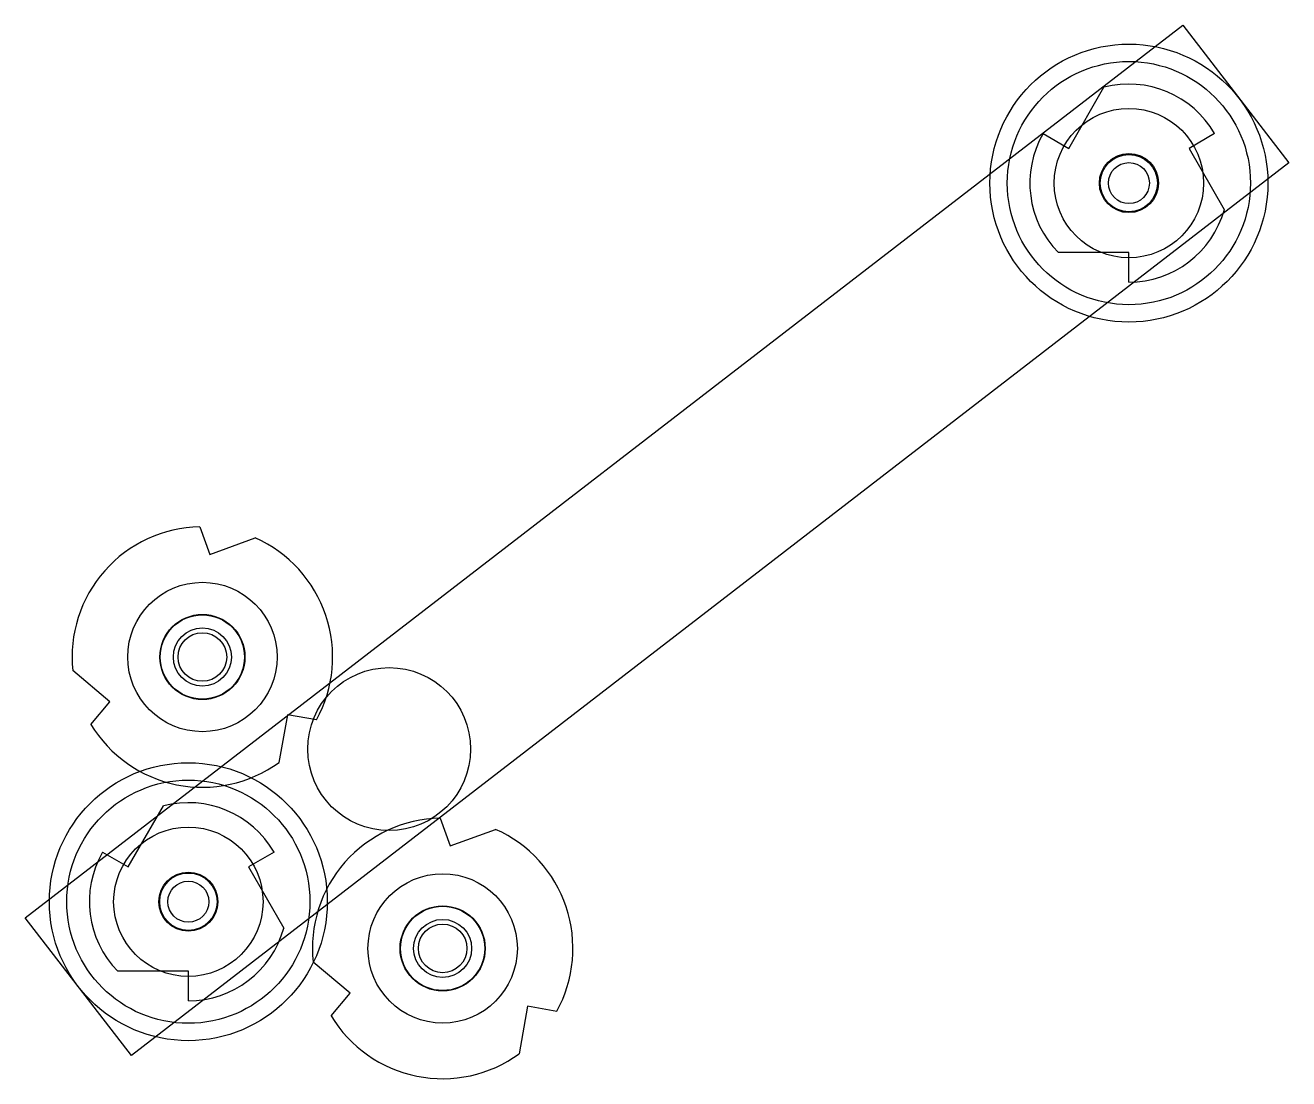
# Model space of a CAD drawing. Extents: x 1.22 to 4.86, y 24.84 to 27.87.
import ezdxf

# ---------------------------------------------------------------- set-up
doc = ezdxf.new("R2010")
doc.units = 0
doc.header["$LTSCALE"] = 5
doc.header["$MEASUREMENT"] = 0
for name, color, linetype in [('Z0_BOTCOMP', 4, 'Continuous'), ('Z0_CUT500', 4, 'Continuous'), ('Z0_RUBBER', 2, 'Continuous'), ('Z0_TOPCOMP', 6, 'Continuous')]:
    doc.layers.add(name, color=color, linetype=linetype)

msp = doc.modelspace()

# ---------------------------------------------------------------- linework, layer by layer
at = {"layer": 'Z0_BOTCOMP', "color": 4, "linetype": 'Continuous', "lineweight": 25}
for p, q in [((4.2249, 27.5182), (4.3264, 27.694)), ((4.1512, 27.5607), (4.2249, 27.5182)), ((4.6449, 27.5607), (4.5713, 27.5182)), ((4.5713, 27.5182), (4.6728, 27.3424)), ((4.3981, 27.2182), (4.195, 27.2182)), ((4.3981, 27.1332), (4.3981, 27.2182)), ((1.7238, 26.4292), (1.7528, 26.3494)), ((1.7528, 26.3494), (1.8836, 26.3969)), ((1.4648, 25.9255), (1.3583, 26.015)), ((1.4102, 25.8604), (1.4648, 25.9255)), ((1.9759, 25.888), (1.9517, 25.751)), ((2.0596, 25.8733), (1.9759, 25.888)), ((1.5176, 25.45), (1.6191, 25.6258)), ((2.4153, 25.5905), (2.4444, 25.5106)), ((2.4444, 25.5106), (2.5752, 25.5582)), ((1.444, 25.4925), (1.5176, 25.45)), ((1.9376, 25.4925), (1.864, 25.45)), ((1.864, 25.45), (1.9655, 25.2742)), ((2.1564, 25.0868), (2.0498, 25.1762)), ((1.6908, 25.15), (1.4878, 25.15)), ((1.6908, 25.065), (1.6908, 25.15)), ((2.1018, 25.0217), (2.1564, 25.0868)), ((2.6675, 25.0493), (2.6433, 24.9123)), ((2.7512, 25.0345), (2.6675, 25.0493))]:
    msp.add_line(p, q, dxfattribs=at)
for centre, radius in [((4.3981, 27.4182), 0.085), ((4.3981, 27.4182), 0.059), ((1.7312, 26.0543), 0.1212), ((1.7312, 26.0543), 0.0835), ((1.6908, 25.35), 0.085), ((1.6908, 25.35), 0.059), ((2.4228, 25.2156), 0.1212), ((2.4228, 25.2156), 0.0835)]:
    msp.add_circle(centre, radius, dxfattribs=at)
for centre, radius, start, end in [((4.3981, 27.4182), 0.285, 30, 104.5679), ((4.3981, 27.4182), 0.285, 150, -135.4321), ((4.3981, 27.4182), 0.285, -90, -15.4321), ((1.7312, 26.0543), 0.375, 91.1354, -173.977), ((1.7312, 26.0543), 0.375, -28.8646, 66.023), ((1.7312, 26.0543), 0.375, -148.8646, -53.977), ((1.6908, 25.35), 0.285, 30, 104.5679), ((2.4228, 25.2156), 0.375, 91.1354, -173.977), ((2.4228, 25.2156), 0.375, -28.8646, 66.023), ((1.6908, 25.35), 0.285, 150, -135.4321), ((1.6908, 25.35), 0.285, -90, -15.4321), ((2.4228, 25.2156), 0.375, -148.8646, -53.977)]:
    msp.add_arc(centre, radius, start, end, dxfattribs=at)
at = {"layer": 'Z0_CUT500', "color": 5, "linetype": 'Continuous', "lineweight": 25}
for centre, radius in [((4.3981, 27.4182), 0.0825), ((1.7312, 26.0543), 0.1225), ((2.2689, 25.7893), 0.2344), ((1.6908, 25.35), 0.0825), ((2.4228, 25.2156), 0.1225)]:
    msp.add_circle(centre, radius, dxfattribs=at)
at = {"layer": 'Z0_RUBBER', "color": 2, "linetype": 'Continuous', "lineweight": 25}
for centre, radius in [((4.3981, 27.4182), 0.4), ((4.3981, 27.4182), 0.215), ((1.7312, 26.0543), 0.215), ((1.7312, 26.0543), 0.07), ((1.6908, 25.35), 0.4), ((1.6908, 25.35), 0.215), ((2.4228, 25.2156), 0.215), ((2.4228, 25.2156), 0.07)]:
    msp.add_circle(centre, radius, dxfattribs=at)
at = {"layer": 'Z0_TOPCOMP', "color": 6, "linetype": 'Continuous', "lineweight": 25}
for p, q in [((1.2214, 25.3037), (4.5529, 27.8725)), ((4.5529, 27.8725), (4.8582, 27.4765)), ((4.8582, 27.4765), (1.5267, 24.9078)), ((1.5267, 24.9078), (1.2214, 25.3037))]:
    msp.add_line(p, q, dxfattribs=at)
for centre in [(4.3981, 27.4182), (1.6908, 25.35)]:
    msp.add_circle(centre, 0.35, dxfattribs=at)

doc.saveas('drawing.dxf')
